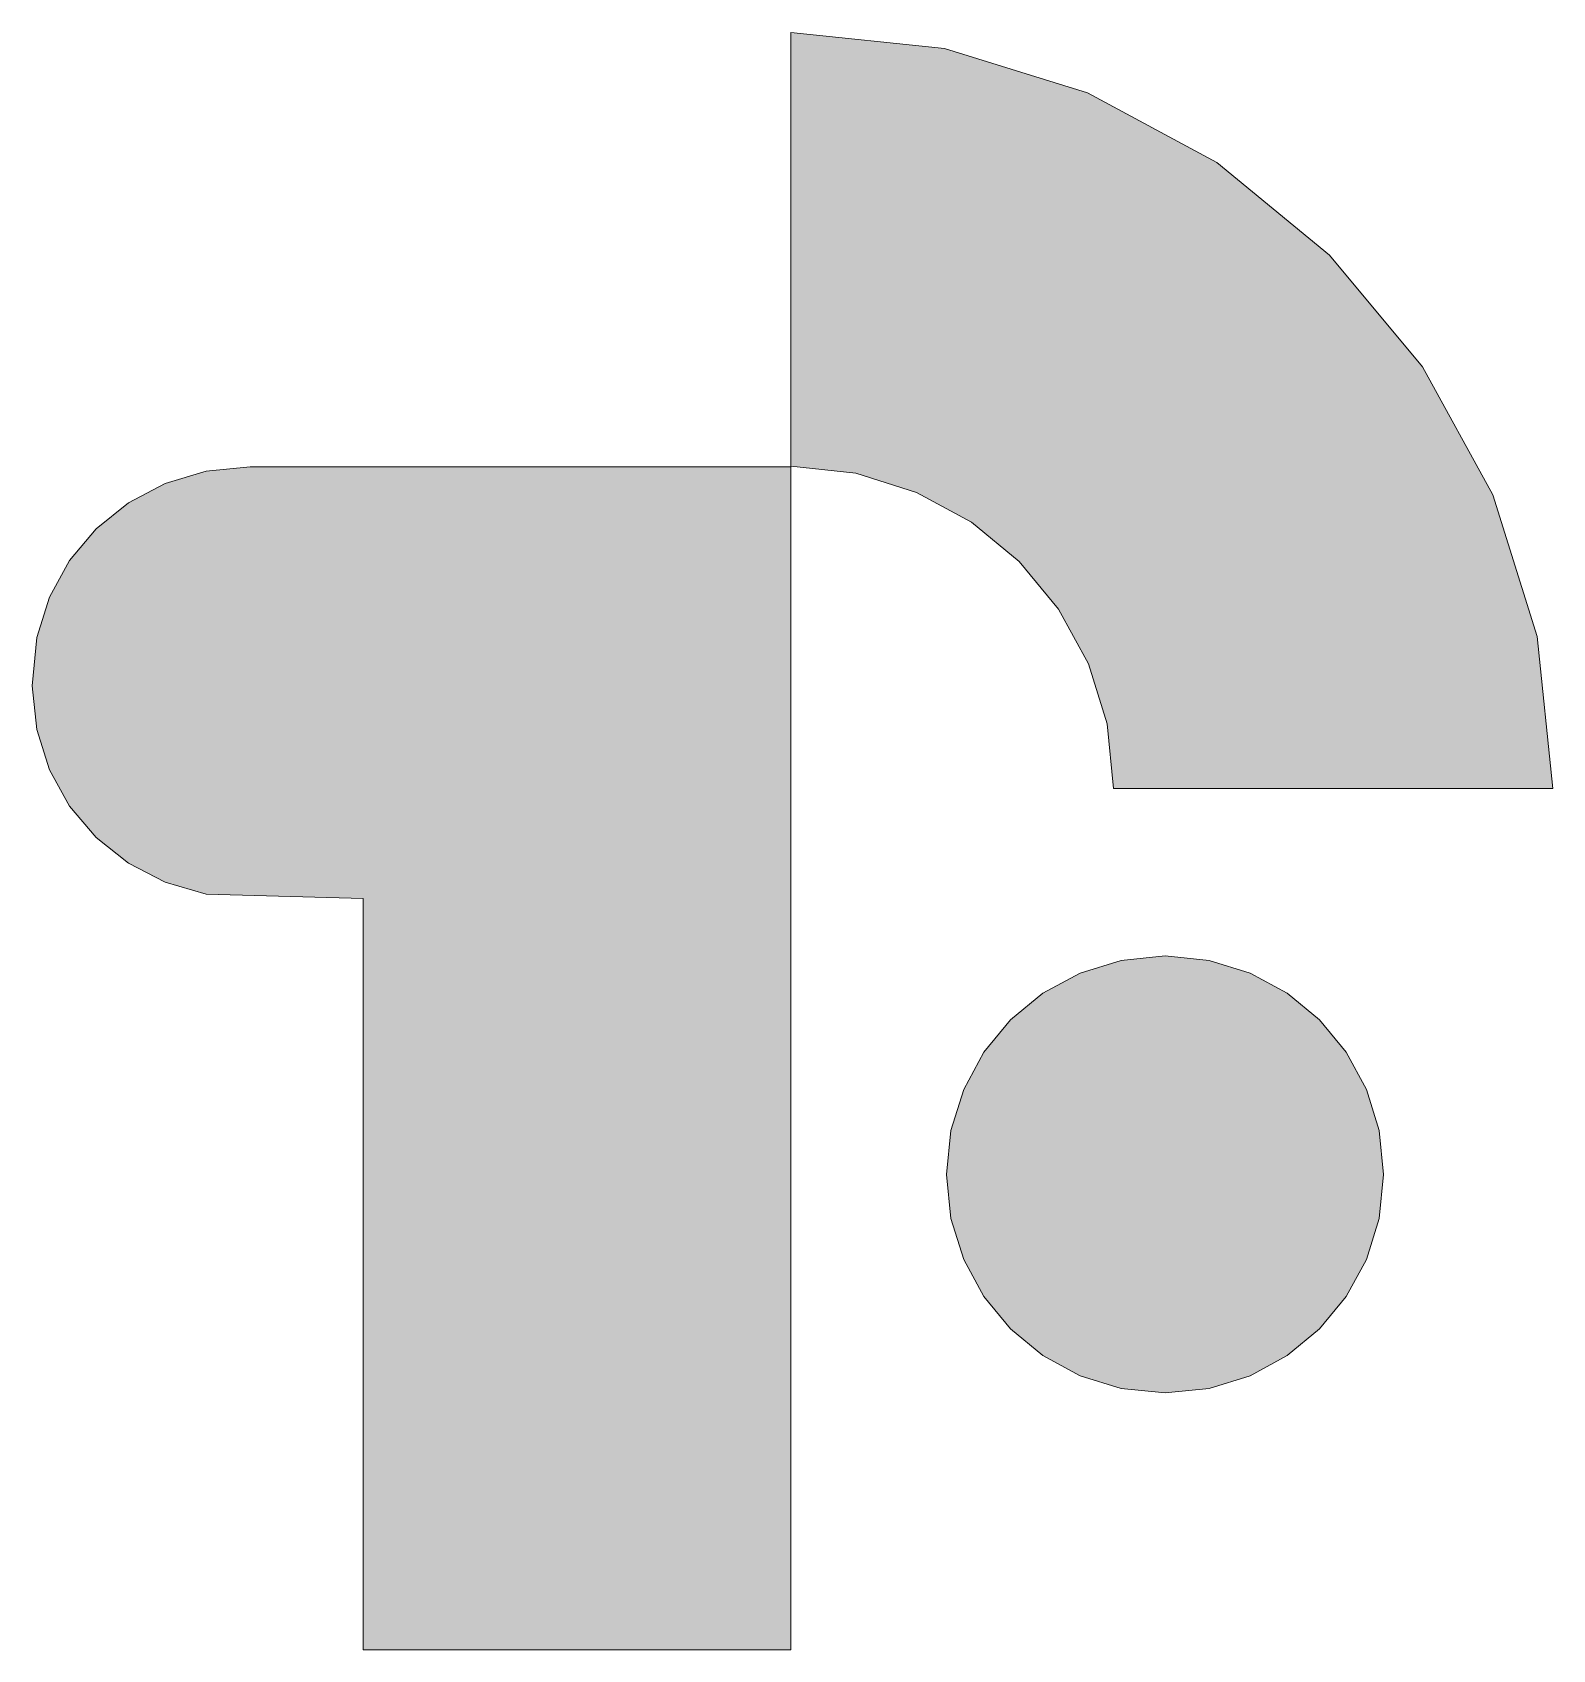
# Model space of a CAD drawing. Header units: millimetres. Extents: x 37.4 to 52.9, y 17 to 33.5.
import ezdxf

# ---------------------------------------------------------------- set-up
doc = ezdxf.new("R2010")
doc.units = ezdxf.units.MM
doc.header["$MEASUREMENT"] = 0
doc.layers.add('logo', color=7, linetype='Continuous', lineweight=0)

msp = doc.modelspace()

# ---------------------------------------------------------------- hatches: boundary and pattern name
at = {"layer": 'logo', "true_color": 0x231f20, "transparency": 33554687}
h = msp.add_hatch(color=250, dxfattribs=at)
h.dxf.hatch_style = 2
h.paths.add_polyline_path([(48.429, 25.761), (52.904, 25.761), (52.746, 27.31), (52.294, 28.753), (51.578, 30.059), (50.63, 31.198), (49.481, 32.139), (48.162, 32.852), (46.704, 33.304), (45.138, 33.467), (45.138, 29.046), (45.802, 28.974), (46.42, 28.778), (46.98, 28.474), (47.466, 28.073), (47.868, 27.588), (48.171, 27.033), (48.362, 26.419)])
h = msp.add_hatch(color=250, dxfattribs=at)
h.dxf.hatch_style = 2
h.paths.add_polyline_path([(39.627, 29.039), (39.18, 28.995), (38.763, 28.87), (38.386, 28.671), (38.058, 28.406), (37.787, 28.084), (37.582, 27.712), (37.453, 27.299), (37.407, 26.809), (37.453, 26.361), (37.582, 25.951), (37.787, 25.582), (38.058, 25.263), (38.386, 25.002), (38.763, 24.806), (39.18, 24.683), (40.781, 24.64), (40.781, 16.985), (45.137, 16.985), (45.137, 29.039)])
at = {"layer": 'logo', "true_color": 0xef4056, "transparency": 33554687}
h = msp.add_hatch(color=13, dxfattribs=at)
h.dxf.hatch_style = 2
h.paths.add_polyline_path([(46.726, 21.828), (46.771, 22.277), (46.901, 22.695), (47.106, 23.074), (47.378, 23.403), (47.708, 23.675), (48.086, 23.88), (48.504, 24.01), (48.953, 24.055), (49.402, 24.01), (49.82, 23.88), (50.198, 23.675), (50.528, 23.403), (50.799, 23.074), (51.005, 22.695), (51.135, 22.277), (51.18, 21.828), (51.135, 21.38), (51.005, 20.962), (50.799, 20.583), (50.528, 20.254), (50.198, 19.982), (49.82, 19.777), (49.402, 19.647), (48.953, 19.602), (48.504, 19.647), (48.086, 19.777), (47.708, 19.982), (47.378, 20.254), (47.106, 20.583), (46.901, 20.962), (46.771, 21.38)])

# ---------------------------------------------------------------- linework, layer by layer
at = {"layer": 'logo', "color": 18, "lineweight": 0, "true_color": 0x000000}
for points in [[(48.429, 25.761), (52.904, 25.761), (52.746, 27.31), (52.294, 28.753), (51.578, 30.059), (50.63, 31.198), (49.481, 32.139), (48.162, 32.852), (46.704, 33.304), (45.138, 33.467), (45.138, 29.046), (45.802, 28.974), (46.42, 28.778), (46.98, 28.474), (47.466, 28.073), (47.868, 27.588), (48.171, 27.033), (48.362, 26.419), (48.429, 25.761), (48.429, 25.761)], [(39.627, 29.039), (39.18, 28.995), (38.763, 28.87), (38.386, 28.671), (38.058, 28.406), (37.787, 28.084), (37.582, 27.712), (37.453, 27.299), (37.407, 26.809), (37.453, 26.361), (37.582, 25.951), (37.787, 25.582), (38.058, 25.263), (38.386, 25.002), (38.763, 24.806), (39.18, 24.683), (40.781, 24.64), (40.781, 16.985), (45.137, 16.985), (45.137, 29.039), (39.627, 29.039), (39.627, 29.039)], [(46.726, 21.828), (46.771, 22.277), (46.901, 22.695), (47.106, 23.074), (47.378, 23.403), (47.708, 23.675), (48.086, 23.88), (48.504, 24.01), (48.953, 24.055), (49.402, 24.01), (49.82, 23.88), (50.198, 23.675), (50.528, 23.403), (50.799, 23.074), (51.005, 22.695), (51.135, 22.277), (51.18, 21.828), (51.135, 21.38), (51.005, 20.962), (50.799, 20.583), (50.528, 20.254), (50.198, 19.982), (49.82, 19.777), (49.402, 19.647), (48.953, 19.602), (48.504, 19.647), (48.086, 19.777), (47.708, 19.982), (47.378, 20.254), (47.106, 20.583), (46.901, 20.962), (46.771, 21.38), (46.726, 21.828), (46.726, 21.828)]]:
    msp.add_lwpolyline(points, close=True, dxfattribs=at)
at = {"layer": 'logo'}
for points in [[(48.429, 25.761), (52.904, 25.761), (52.746, 27.31), (52.294, 28.753), (51.578, 30.059), (50.63, 31.198), (49.481, 32.139), (48.162, 32.852), (46.704, 33.304), (45.138, 33.467), (45.138, 29.046), (45.802, 28.974), (46.42, 28.778), (46.98, 28.474), (47.466, 28.073), (47.868, 27.588), (48.171, 27.033), (48.362, 26.419)], [(39.627, 29.039), (39.18, 28.995), (38.763, 28.87), (38.386, 28.671), (38.058, 28.406), (37.787, 28.084), (37.582, 27.712), (37.453, 27.299), (37.407, 26.809), (37.453, 26.361), (37.582, 25.951), (37.787, 25.582), (38.058, 25.263), (38.386, 25.002), (38.763, 24.806), (39.18, 24.683), (40.781, 24.64), (40.781, 16.985), (45.137, 16.985), (45.137, 29.039)], [(46.726, 21.828), (46.771, 22.277), (46.901, 22.695), (47.106, 23.074), (47.378, 23.403), (47.708, 23.675), (48.086, 23.88), (48.504, 24.01), (48.953, 24.055), (49.402, 24.01), (49.82, 23.88), (50.198, 23.675), (50.528, 23.403), (50.799, 23.074), (51.005, 22.695), (51.135, 22.277), (51.18, 21.828), (51.135, 21.38), (51.005, 20.962), (50.799, 20.583), (50.528, 20.254), (50.198, 19.982), (49.82, 19.777), (49.402, 19.647), (48.953, 19.602), (48.504, 19.647), (48.086, 19.777), (47.708, 19.982), (47.378, 20.254), (47.106, 20.583), (46.901, 20.962), (46.771, 21.38)]]:
    msp.add_lwpolyline(points, close=True, dxfattribs=at)

doc.saveas('drawing.dxf')
